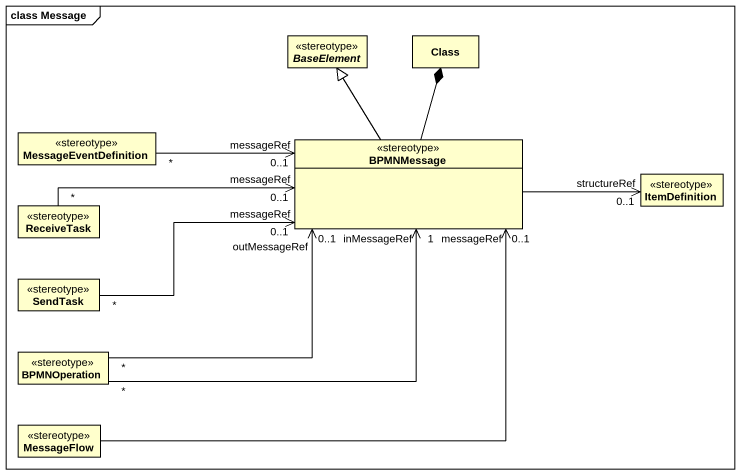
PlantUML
@startuml
mainframe class Message
hide circle
hide empty members
abstract class BaseElement <<stereotype>>
class "Class" as Class_
class MessageEventDefinition <<stereotype>>
class BPMNMessage <<stereotype>>
class ItemDefinition <<stereotype>>
class ReceiveTask <<stereotype>>
class SendTask <<stereotype>>
class BPMNOperation <<stereotype>>
class MessageFlow <<stereotype>>
MessageEventDefinition "*" -right-> "messageRef\n0..1" BPMNMessage
BPMNMessage -up-|> BaseElement
BPMNMessage -up-* Class_
BPMNMessage -right-> "structureRef\n0..1" ItemDefinition
BPMNMessage "messageRef\n0..1" <-- MessageFlow
ReceiveTask "*" -right-> "messageRef\n0..1" BPMNMessage
SendTask "*" -right-> "messageRef\n0..1" BPMNMessage
BPMNOperation "*" -right-> "inMessageRef\n1" BPMNMessage
BPMNOperation "*" -right-> "outMessageRef\n0..1" BPMNMessage
@enduml
